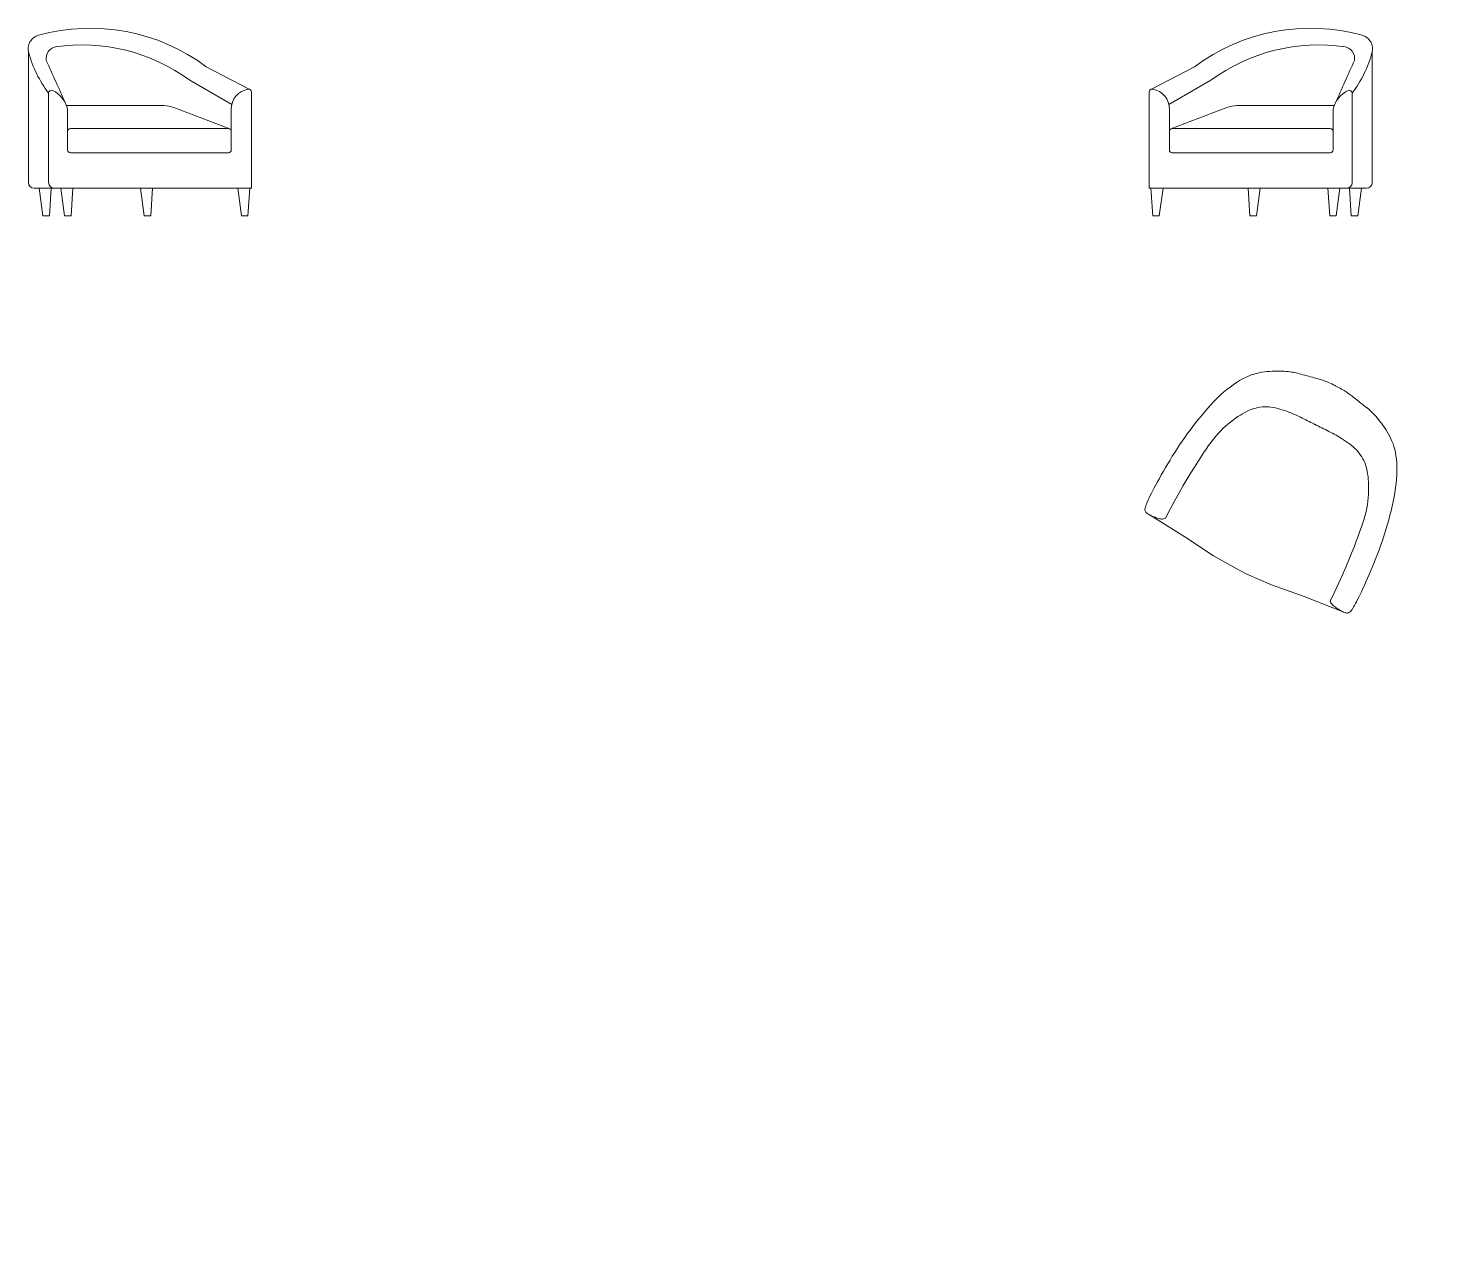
# Model space of a CAD drawing. Header units: millimetres. Extents: x 346 to 2580, y -1832 to 953.
# Drawn here: x 346 to 846, y 521 to 953 of the extents above; entities that cross this region are included whole.
import ezdxf

# ---------------------------------------------------------------- set-up
doc = ezdxf.new("R2010")
doc.units = ezdxf.units.MM
for name, color, linetype, lineweight in [('A-FURN', 253, 'Continuous', 18), ('A-FURN-', 253, 'Continuous', 0), ('A-SECT-PATT', 8, 'Continuous', 18)]:
    doc.layers.add(name, color=color, linetype=linetype, lineweight=lineweight)

# ---------------------------------------------------------------- blocks, each defined once
blk = doc.blocks.new('A$C0A122CAD')
at = {"layer": 'A-FURN', "color": 253}
for points in [[(-87.8, 66.83), (-88.46, 66.83), (-89.05, 66.82), (-89.58, 66.8), (-90.06, 66.77), (-90.48, 66.74), (-90.87, 66.71), (-91.23, 66.67), (-91.56, 66.63), (-91.87, 66.59), (-92.18, 66.55), (-92.49, 66.5), (-92.8, 66.45), (-93.13, 66.39), (-93.49, 66.32), (-93.87, 66.25), (-94.3, 66.16), (-94.77, 66.07), (-95.28, 65.97), (-95.82, 65.86), (-96.37, 65.75), (-96.93, 65.64), (-97.48, 65.52), (-98.02, 65.41), (-98.53, 65.3), (-99, 65.2), (-99.45, 65.1), (-99.87, 64.99), (-100.29, 64.88), (-100.72, 64.75), (-101.15, 64.61), (-101.61, 64.44), (-102.11, 64.25), (-102.64, 64.02), (-103.21, 63.77), (-103.81, 63.48), (-104.43, 63.18), (-105.06, 62.85), (-105.7, 62.5), (-106.34, 62.13), (-106.97, 61.74), (-107.59, 61.34), (-108.19, 60.92), (-108.79, 60.47), (-109.37, 59.99), (-109.95, 59.47), (-110.51, 58.9), (-111.08, 58.27), (-111.63, 57.58), (-112.19, 56.83), (-112.74, 56.01), (-113.28, 55.12), (-113.81, 54.18), (-114.33, 53.18), (-114.83, 52.13), (-115.3, 51.03), (-115.76, 49.88), (-116.18, 48.69), (-116.58, 47.46), (-116.95, 46.21), (-117.3, 44.93), (-117.63, 43.63), (-117.93, 42.33), (-118.22, 41.03), (-118.48, 39.74), (-118.73, 38.46), (-118.96, 37.19), (-119.18, 35.93), (-119.38, 34.68), (-119.56, 33.43), (-119.73, 32.18), (-119.88, 30.93), (-120.01, 29.67), (-120.14, 28.41), (-120.24, 27.15), (-120.34, 25.9), (-120.42, 24.67), (-120.49, 23.47), (-120.55, 22.3), (-120.6, 21.18), (-120.64, 20.11), (-120.67, 19.1), (-120.69, 18.15), (-120.71, 17.26), (-120.71, 16.44), (-120.71, 15.68), (-120.7, 14.99), (-120.69, 14.36), (-120.67, 13.8), (-120.64, 13.31), (-120.61, 12.88), (-120.57, 12.5), (-120.52, 12.18), (-120.45, 11.9), (-120.38, 11.67), (-120.3, 11.47), (-120.2, 11.3), (-120.09, 11.16), (-119.96, 11.05), (-119.81, 10.96), (-119.64, 10.88), (-119.46, 10.83), (-119.25, 10.79), (-119.01, 10.76), (-118.75, 10.74), (-118.46, 10.73), (-118.15, 10.74), (-117.82, 10.74), (-117.48, 10.76), (-117.14, 10.79), (-116.79, 10.82), (-116.44, 10.85), (-116.1, 10.9), (-115.77, 10.95), (-115.46, 11.01), (-115.17, 11.09), (-114.89, 11.19), (-114.63, 11.33), (-114.4, 11.49), (-114.19, 11.7), (-114, 11.96)], [(-88.17, 66.83), (-87.5, 66.83), (-86.91, 66.82), (-86.38, 66.8), (-85.91, 66.77), (-85.48, 66.74), (-85.1, 66.71), (-84.74, 66.67), (-84.41, 66.63), (-84.09, 66.59), (-83.79, 66.55), (-83.48, 66.5), (-83.17, 66.45), (-82.83, 66.39), (-82.48, 66.32), (-82.09, 66.25), (-81.66, 66.16), (-81.19, 66.07), (-80.68, 65.97), (-80.15, 65.86), (-79.59, 65.75), (-79.04, 65.64), (-78.48, 65.52), (-77.95, 65.41), (-77.44, 65.3), (-76.97, 65.2), (-76.52, 65.1), (-76.09, 64.99), (-75.67, 64.88), (-75.25, 64.75), (-74.81, 64.61), (-74.35, 64.44), (-73.86, 64.25), (-73.33, 64.02), (-72.76, 63.77), (-72.16, 63.48), (-71.54, 63.18), (-70.91, 62.85), (-70.27, 62.5), (-69.63, 62.13), (-69, 61.74), (-68.38, 61.34), (-67.77, 60.92), (-67.18, 60.47), (-66.6, 59.99), (-66.02, 59.47), (-65.45, 58.9), (-64.89, 58.27), (-64.33, 57.58), (-63.78, 56.83), (-63.23, 56.01), (-62.68, 55.12), (-62.15, 54.18), (-61.64, 53.18), (-61.14, 52.13), (-60.66, 51.03), (-60.21, 49.88), (-59.78, 48.69), (-59.39, 47.46), (-59.01, 46.21), (-58.66, 44.93), (-58.34, 43.63), (-58.03, 42.33), (-57.75, 41.03), (-57.48, 39.74), (-57.23, 38.46), (-57, 37.19), (-56.79, 35.93), (-56.59, 34.68), (-56.41, 33.43), (-56.24, 32.18), (-56.09, 30.93), (-55.95, 29.67), (-55.83, 28.41), (-55.72, 27.15), (-55.63, 25.9), (-55.55, 24.67), (-55.48, 23.47), (-55.42, 22.3), (-55.37, 21.18), (-55.33, 20.11), (-55.3, 19.1), (-55.27, 18.15), (-55.26, 17.26), (-55.25, 16.44), (-55.25, 15.68), (-55.26, 14.99), (-55.28, 14.36), (-55.3, 13.8), (-55.32, 13.31), (-55.36, 12.88), (-55.4, 12.5), (-55.45, 12.18), (-55.51, 11.9), (-55.58, 11.67), (-55.67, 11.47), (-55.77, 11.3), (-55.88, 11.16), (-56.01, 11.05), (-56.16, 10.96), (-56.32, 10.88), (-56.51, 10.83), (-56.72, 10.79), (-56.95, 10.76), (-57.22, 10.74), (-57.5, 10.73), (-57.81, 10.74), (-58.14, 10.74), (-58.48, 10.76), (-58.83, 10.79), (-59.18, 10.82), (-59.53, 10.85), (-59.87, 10.9), (-60.19, 10.95), (-60.5, 11.01), (-60.8, 11.09), (-61.08, 11.19), (-61.33, 11.33), (-61.57, 11.49), (-61.78, 11.7), (-61.97, 11.96)], [(-114, 11.96), (-113.97, 14.82), (-113.9, 17.51), (-113.8, 20.03), (-113.67, 22.38), (-113.51, 24.57), (-113.35, 26.6), (-113.17, 28.47), (-113, 30.19), (-112.83, 31.77), (-112.67, 33.2), (-112.51, 34.52), (-112.34, 35.74), (-112.15, 36.88), (-111.95, 37.94), (-111.72, 38.95), (-111.47, 39.92), (-111.18, 40.87), (-110.87, 41.8), (-110.52, 42.7), (-110.16, 43.57), (-109.78, 44.41), (-109.39, 45.22), (-108.99, 45.99), (-108.58, 46.72), (-108.18, 47.4), (-107.78, 48.05), (-107.37, 48.65), (-106.96, 49.22), (-106.54, 49.75), (-106.1, 50.25), (-105.66, 50.71), (-105.2, 51.13), (-104.72, 51.53), (-104.23, 51.89), (-103.72, 52.22), (-103.18, 52.52), (-102.63, 52.8), (-102.06, 53.05), (-101.47, 53.27), (-100.86, 53.47), (-100.23, 53.65), (-99.59, 53.8), (-98.94, 53.94), (-98.28, 54.05), (-97.62, 54.15), (-96.96, 54.23), (-96.32, 54.3), (-95.69, 54.35), (-95.08, 54.39), (-94.48, 54.42), (-93.91, 54.44), (-93.34, 54.46), (-92.77, 54.47), (-92.21, 54.47), (-91.65, 54.48), (-91.09, 54.48), (-90.52, 54.48), (-89.96, 54.48), (-89.42, 54.48), (-88.94, 54.49), (-88.51, 54.49), (-88.17, 54.48), (-87.93, 54.48), (-87.8, 54.47)], [(-61.97, 11.96), (-61.99, 14.82), (-62.06, 17.51), (-62.17, 20.03), (-62.3, 22.38), (-62.45, 24.57), (-62.62, 26.6), (-62.79, 28.47), (-62.97, 30.19), (-63.13, 31.77), (-63.29, 33.2), (-63.46, 34.52), (-63.63, 35.74), (-63.81, 36.88), (-64.02, 37.94), (-64.24, 38.95), (-64.5, 39.92), (-64.78, 40.87), (-65.1, 41.8), (-65.44, 42.7), (-65.81, 43.57), (-66.19, 44.41), (-66.58, 45.22), (-66.98, 45.99), (-67.38, 46.72), (-67.78, 47.4), (-68.19, 48.05), (-68.6, 48.65), (-69.01, 49.22), (-69.43, 49.75), (-69.86, 50.25), (-70.31, 50.71), (-70.77, 51.13), (-71.24, 51.53), (-71.74, 51.89), (-72.25, 52.22), (-72.78, 52.52), (-73.33, 52.8), (-73.9, 53.05), (-74.49, 53.27), (-75.1, 53.47), (-75.73, 53.65), (-76.38, 53.8), (-77.03, 53.94), (-77.69, 54.05), (-78.35, 54.15), (-79.01, 54.23), (-79.65, 54.3), (-80.28, 54.35), (-80.89, 54.39), (-81.48, 54.42), (-82.06, 54.44), (-82.63, 54.46), (-83.19, 54.47), (-83.75, 54.47), (-84.32, 54.48), (-84.88, 54.48), (-85.45, 54.48), (-86.01, 54.48), (-86.54, 54.48), (-87.03, 54.49), (-87.45, 54.49), (-87.8, 54.48), (-88.04, 54.48), (-88.17, 54.47)], [(-118.31, 10.73), (-106.82, 9.68), (-97.16, 8.49), (-89.58, 8.12), (-87.98, 8.1)], [(-57.66, 10.73), (-69.15, 9.68), (-78.81, 8.49), (-86.39, 8.12), (-87.98, 8.1)]]:
    blk.add_lwpolyline(points, dxfattribs=at)

msp = doc.modelspace()

# ---------------------------------------------------------------- hatches: boundary and pattern name
at = {"layer": 'A-SECT-PATT'}
h = msp.add_hatch(dxfattribs=at)
h.set_pattern_fill('ANSI31', color=256, scale=20)
h.set_pattern_definition([(45, (771.2548, 748.2775), (-1.767767, 1.767767), [])])
h.paths.add_polyline_path([(569.48, 595.53), (606.82, 595.53), (606.82, 636.74), (569.48, 636.74)], flags=9)
h.paths.add_polyline_path([(514.75, 639.69), (552.09, 639.69), (552.09, 680.91), (514.75, 680.91)], flags=9)
h.paths.add_polyline_path([(514.28, 521.34), (551.62, 521.34), (551.62, 562.55), (514.28, 562.55)], flags=25)

# ---------------------------------------------------------------- linework, layer by layer
at = {"layer": 'A-FURN-'}
for p, q in [((346.4, 898.73), (346.4, 945.13)), ((822.83, 898.73), (822.83, 945.13)), ((424.66, 931.82), (409.4, 939.8)), ((744.56, 931.82), (759.82, 939.8)), ((353.51, 930.46), (353.51, 898.73)), ((403.6, 935.04), (418.47, 926.44)), ((425.46, 896.73), (425.46, 930.84)), ((743.76, 896.73), (743.76, 930.84)), ((765.62, 935.04), (750.75, 926.44)), ((815.71, 930.46), (815.71, 898.73)), ((394.37, 926.01), (359.87, 926.05)), ((417.76, 917.77), (397.92, 925.35)), ((751.46, 917.77), (771.3, 925.35)), ((774.85, 926.01), (809.35, 926.05)), ((360.26, 924.67), (360.26, 910.3)), ((418.31, 925.21), (418.31, 910.3)), ((750.91, 925.21), (750.91, 910.3)), ((808.96, 924.67), (808.96, 910.3)), ((417.31, 917.87), (361.26, 917.87)), ((418.31, 910.3), (418.31, 917.87)), ((750.91, 910.3), (750.91, 917.87)), ((751.91, 917.87), (807.96, 917.87)), ((417.31, 909.3), (361.26, 909.3)), ((751.91, 909.3), (807.96, 909.3)), ((351.48, 886.98), (350.18, 896.73)), ((354.46, 896.73), (353.82, 886.98)), ((359.13, 886.98), (357.82, 896.73)), ((362.1, 896.73), (361.47, 886.98)), ((387.42, 886.98), (386.11, 896.73)), ((390.39, 896.73), (389.76, 886.98)), ((421.88, 886.98), (420.57, 896.73)), ((424.86, 896.73), (424.22, 886.98)), ((744.36, 896.73), (745, 886.98)), ((747.34, 886.98), (748.65, 896.73)), ((778.83, 896.73), (779.46, 886.98)), ((781.8, 886.98), (783.11, 896.73)), ((807.12, 896.73), (807.75, 886.98)), ((810.1, 886.98), (811.4, 896.73)), ((814.76, 896.73), (815.4, 886.98)), ((817.74, 886.98), (819.05, 896.73)), ((353.82, 886.98), (351.48, 886.98)), ((361.47, 886.98), (359.13, 886.98)), ((389.76, 886.98), (387.42, 886.98)), ((424.22, 886.98), (421.88, 886.98)), ((745, 886.98), (747.34, 886.98)), ((779.46, 886.98), (781.8, 886.98)), ((807.75, 886.98), (810.1, 886.98)), ((815.4, 886.98), (817.74, 886.98))]:
    msp.add_line(p, q, dxfattribs=at)
for points in [[(409.4, 939.8, 0.232247), (349.95, 950.96, 0.232247)], [(759.82, 939.8, -0.232247), (819.27, 950.96, -0.232247)], [(403.6, 935.04, 0.19636), (355.98, 946.86, 0.19636)], [(765.62, 935.04, -0.19636), (813.24, 946.86, -0.19636)], [(346.49, 944.75, 0.09656), (353.51, 930.46, 0.080881)], [(352.71, 941.96, -0.001167), (359.42, 927.07)], [(816.51, 941.96, 0.001167), (809.81, 927.07)], [(822.73, 944.75, -0.09656), (815.71, 930.46, -0.080881)], [(409.27, 939.9, -0.001542), (409.31, 939.9)], [(759.95, 939.9, 0.001542), (759.91, 939.9)], [(418.31, 924.67, -0.386356), (424.33, 931.83, -0.386356)], [(750.91, 924.67, 0.386356), (744.9, 931.83, 0.386356)]]:
    msp.add_lwpolyline(points, format="xyb", dxfattribs=at)
for points in [[(425.46, 896.73), (348.4, 896.73)], [(743.76, 896.73), (820.83, 896.73)]]:
    msp.add_lwpolyline(points, dxfattribs=at)
for centre, radius, start, end in [((351.29, 946.15), 5, 105.5148, 196.2491), ((817.93, 946.15), 5, 343.7509, 74.4852), ((356.79, 942.78), 4.16, 94.9579, 191.3839), ((812.43, 942.78), 4.16, 348.6161, 85.0421), ((354.51, 930.46), 1, 65.4023, 180), ((350.98, 922.76), 9.47, 11.6606, 65.4023), ((424.46, 930.84), 1, 0, 97.7196), ((744.76, 930.84), 1, 82.2804, 180), ((818.24, 922.76), 9.47, 114.5977, 168.3394), ((814.71, 930.46), 1, 0, 114.5977), ((394.36, 916.01), 10, 69.0873, 89.9298), ((774.87, 916.01), 10, 90.0702, 110.9127), ((361.26, 916.87), 1, 90, 180), ((417.31, 916.87), 1, 0, 90), ((751.91, 916.87), 1, 90, 180), ((807.96, 916.87), 1, 0, 90), ((361.26, 910.3), 1, 180, 270), ((417.31, 910.3), 1, 270, 0), ((751.91, 910.3), 1, 180, 270), ((807.96, 910.3), 1, 270, 0), ((348.4, 898.73), 2, 180, 270), ((355.51, 898.73), 2, 180, 270), ((813.71, 898.73), 2, 270, 0), ((820.83, 898.73), 2, 270, 0)]:
    msp.add_arc(centre, radius, start, end, dxfattribs=at)

# ---------------------------------------------------------------- block references
at = {"layer": 'A-FURN-', "color": 7, "xscale": 1.255889411065302, "yscale": 1.255889411065302, "zscale": 1.255889411065302, "rotation": 333.3767615635218}
msp.add_blockref('A$C0A122CAD', (870.85, 702.17), dxfattribs=at)

doc.saveas('drawing.dxf')
